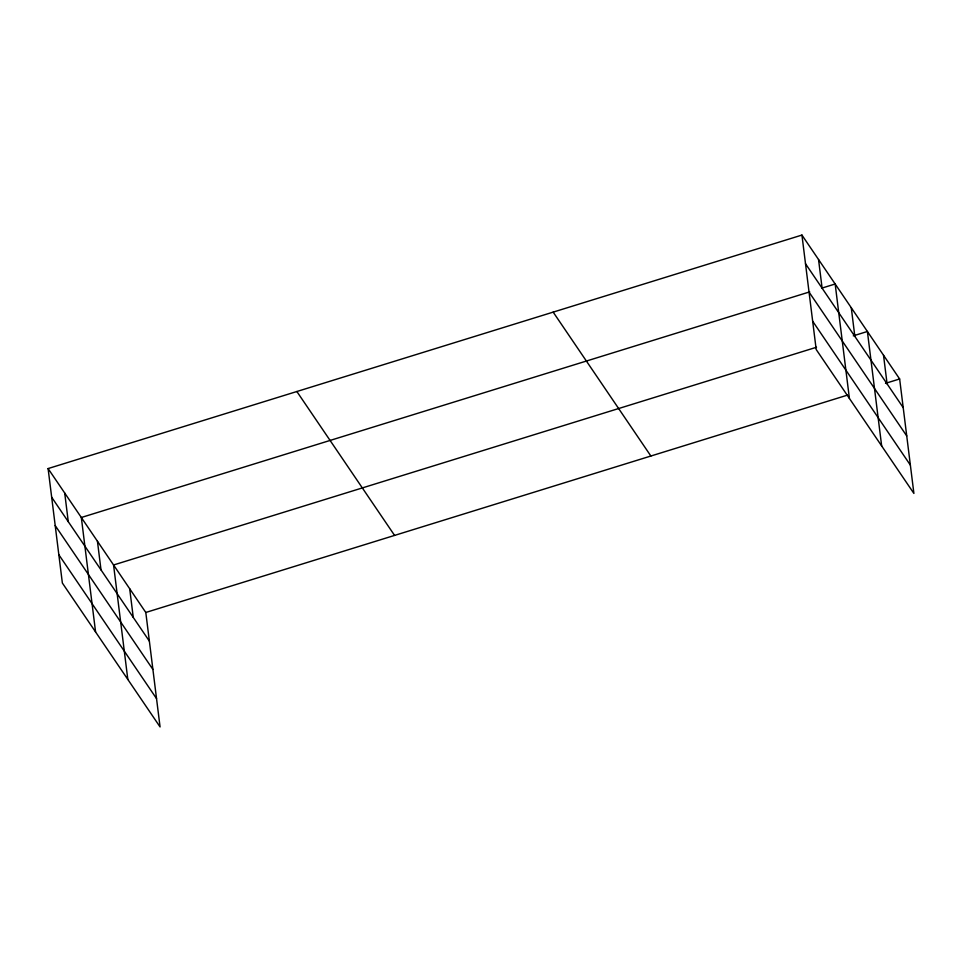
<?xml version="1.0" encoding="UTF-8"?>
<svg xmlns="http://www.w3.org/2000/svg" width="962" height="962" viewBox="0 0 962 962"><rect width="100%" height="100%" fill="white"/><g stroke="black" fill="none" stroke-linecap="round" stroke-linejoin="round"><path stroke-width="1.44" d="M48.1 468.566L145.803 612.469L160.065 726.935L62.362 583.032L48.1 468.566L801.935 235.065L899.638 378.968L913.9 493.434L816.197 349.531L801.935 235.065M809.715 291.871L81.325 517.496L95.575 631.962M822.438 287.939L835.16 283.994L849.41 398.46M816.522 347.246L113.564 564.983L127.826 679.449M853.27 335.858L867.399 331.481L881.661 445.947M145.803 612.469L847.342 395.166M885.509 383.345L899.638 378.968M805.507 263.732L903.21 407.635M809.03 292.051L906.745 435.942M812.662 321.224L910.377 465.115M553.174 312.121L650.877 456.024M296.861 391.51L394.576 535.413M51.671 497.234L149.375 641.137M55.195 525.553L152.898 669.444M58.826 554.725L156.541 698.616M883.525 355.218L887.096 383.886M851.274 307.732L854.845 336.399M818.542 259.536L822.113 288.203M129.69 588.72L133.261 617.388M97.439 541.233L101.01 569.901M64.707 493.037L68.278 521.705"/></g></svg>
